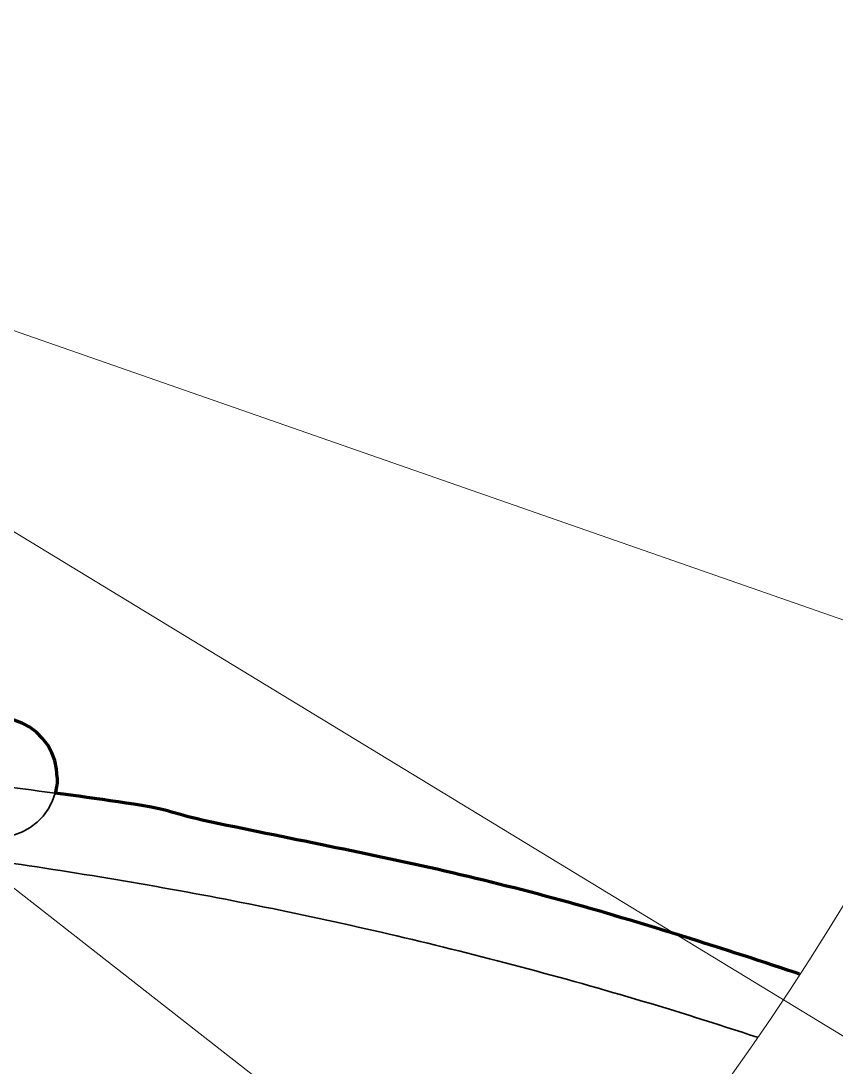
# Model space of a CAD drawing. Header units: millimetres. Extents: x 0 to 2382, y 0 to 420.
# Drawn here: x 1011.69 to 1022.04, y 332.97 to 346.25 of the extents above; entities that cross this region are included whole.
import ezdxf

# ---------------------------------------------------------------- set-up
doc = ezdxf.new("R2010")
doc.units = ezdxf.units.MM
doc.linetypes.add('IRAM-E-TRAZOS', pattern=[5, 4, -1])
for name, color, linetype, lineweight in [('01-VISIBLE', 7, 'CONTINUOUS', 70), ('02-OCULTA', 4, 'IRAM-E-TRAZOS', 35), ('08-FINA', 5, 'CONTINUOUS', 18)]:
    doc.layers.add(name, color=color, linetype=linetype, lineweight=lineweight)

msp = doc.modelspace()

# ---------------------------------------------------------------- linework, layer by layer
at = {"layer": '01-VISIBLE'}
for points in [[(1012.152, 336.643), (1012.144, 336.751), (1012.121, 336.857), (1012.083, 336.958), (1012.031, 337.053), (1011.966, 337.14), (1011.889, 337.217), (1011.803, 337.282), (1011.707, 337.334), (1011.606, 337.372), (1011.5, 337.395), (1011.392, 337.403)], [(1012.152, 336.643), (1012.151, 336.609), (1012.149, 336.576), (1012.145, 336.542), (1012.14, 336.509), (1012.133, 336.477), (1012.125, 336.444)], [(1021.581, 334.146), (1021.535, 334.161), (1021.439, 334.194), (1021.343, 334.225), (1021.248, 334.257), (1021.152, 334.289), (1021.056, 334.32), (1020.96, 334.351), (1020.864, 334.383), (1020.767, 334.414), (1020.671, 334.444), (1020.575, 334.475), (1020.479, 334.506), (1020.382, 334.536), (1020.286, 334.567), (1020.19, 334.597), (1020.093, 334.627), (1019.997, 334.657), (1019.9, 334.687), (1019.804, 334.716), (1019.707, 334.746), (1019.611, 334.775), (1019.514, 334.805), (1019.417, 334.834), (1019.32, 334.863), (1019.224, 334.891), (1019.127, 334.92), (1019.03, 334.948), (1018.933, 334.976), (1018.836, 335.004), (1018.738, 335.031), (1018.641, 335.058), (1018.544, 335.085), (1018.446, 335.112), (1018.349, 335.138), (1018.251, 335.164), (1018.153, 335.19), (1018.056, 335.215), (1017.958, 335.241), (1017.86, 335.265), (1017.762, 335.29), (1017.664, 335.314), (1017.566, 335.338), (1017.468, 335.362), (1017.369, 335.385), (1017.271, 335.409), (1017.173, 335.432), (1017.074, 335.454), (1016.976, 335.477), (1016.877, 335.499), (1016.779, 335.521), (1016.68, 335.543), (1016.581, 335.564), (1016.483, 335.586), (1016.384, 335.607), (1016.285, 335.628), (1016.186, 335.649), (1016.088, 335.67), (1015.989, 335.691), (1015.89, 335.711), (1015.791, 335.732), (1015.692, 335.752), (1015.593, 335.772), (1015.494, 335.792), (1015.395, 335.813), (1015.296, 335.833), (1015.197, 335.853), (1015.098, 335.873), (1014.999, 335.893), (1014.9, 335.913), (1014.801, 335.933), (1014.702, 335.953), (1014.603, 335.974), (1014.504, 335.994), (1014.405, 336.015), (1014.307, 336.035), (1014.208, 336.056), (1014.109, 336.077), (1014.01, 336.098), (1013.912, 336.121), (1013.814, 336.145), (1013.716, 336.172), (1013.619, 336.2), (1013.522, 336.228), (1013.424, 336.251), (1013.325, 336.27), (1013.225, 336.288), (1013.126, 336.304), (1013.026, 336.319), (1012.926, 336.334), (1012.826, 336.348), (1012.726, 336.362), (1012.626, 336.376), (1012.526, 336.39), (1012.426, 336.404), (1012.325, 336.417), (1012.225, 336.431), (1012.125, 336.444)]]:
    msp.add_lwpolyline(points, dxfattribs=at)
at = {"layer": '02-OCULTA'}
for points in [[(1012.125, 336.444), (1012.023, 336.458), (1011.921, 336.471), (1011.819, 336.485), (1011.716, 336.498), (1011.614, 336.511), (1011.512, 336.525), (1011.41, 336.538), (1011.307, 336.551), (1011.205, 336.564), (1011.103, 336.577), (1011.001, 336.59), (1010.898, 336.603), (1010.796, 336.616), (1010.694, 336.629), (1010.592, 336.643)], [(1012.125, 336.444), (1012.089, 336.34), (1012.038, 336.242), (1011.973, 336.153), (1011.896, 336.074), (1011.809, 336.007), (1011.712, 335.954), (1011.609, 335.914), (1011.502, 335.891), (1011.392, 335.883)], [(1011.594, 335.551), (1011.694, 335.537), (1011.795, 335.522), (1011.895, 335.507), (1011.995, 335.492), (1012.095, 335.476), (1012.195, 335.461), (1012.295, 335.445), (1012.395, 335.429), (1012.495, 335.413), (1012.594, 335.397), (1012.694, 335.381), (1012.794, 335.364), (1012.894, 335.348), (1012.994, 335.331), (1013.093, 335.314), (1013.193, 335.297), (1013.293, 335.279), (1013.393, 335.262), (1013.492, 335.244), (1013.592, 335.226), (1013.691, 335.208), (1013.791, 335.19), (1013.89, 335.171), (1013.99, 335.153), (1014.089, 335.134), (1014.189, 335.115), (1014.288, 335.096), (1014.387, 335.077), (1014.487, 335.057), (1014.586, 335.038), (1014.685, 335.018), (1014.784, 334.998), (1014.884, 334.978), (1014.983, 334.957), (1015.082, 334.937), (1015.181, 334.916), (1015.28, 334.895), (1015.379, 334.874), (1015.478, 334.853), (1015.577, 334.832), (1015.676, 334.81), (1015.774, 334.788), (1015.873, 334.767), (1015.972, 334.744), (1016.071, 334.722), (1016.169, 334.7), (1016.268, 334.677), (1016.367, 334.654), (1016.465, 334.631), (1016.564, 334.608), (1016.662, 334.585), (1016.761, 334.561), (1016.859, 334.538), (1016.957, 334.514), (1017.056, 334.49), (1017.154, 334.465), (1017.252, 334.441), (1017.35, 334.416), (1017.448, 334.392), (1017.546, 334.367), (1017.644, 334.342), (1017.742, 334.316), (1017.84, 334.291), (1017.938, 334.265), (1018.036, 334.239), (1018.134, 334.213), (1018.231, 334.187), (1018.329, 334.16), (1018.427, 334.134), (1018.524, 334.107), (1018.622, 334.08), (1018.719, 334.053), (1018.817, 334.026), (1018.914, 333.998), (1019.011, 333.97), (1019.109, 333.942), (1019.206, 333.914), (1019.303, 333.886), (1019.4, 333.858), (1019.497, 333.829), (1019.594, 333.8), (1019.691, 333.771), (1019.788, 333.742), (1019.885, 333.712), (1019.982, 333.683), (1020.078, 333.653), (1020.175, 333.623), (1020.272, 333.593), (1020.368, 333.563), (1020.465, 333.532), (1020.561, 333.501), (1020.657, 333.47), (1020.754, 333.439), (1020.85, 333.408), (1020.946, 333.376), (1021.042, 333.345), (1021.046, 333.343)]]:
    msp.add_lwpolyline(points, dxfattribs=at)
at = {"layer": '08-FINA'}
for p, q in [((1030.723, 335.65), (1002.592, 345.46)), ((1031.083, 327.912), (1002.592, 345.243)), ((1031.349, 319.797), (1002.592, 342.283))]:
    msp.add_line(p, q, dxfattribs=at)
msp.add_circle((990.667, 354.167), 36.833, dxfattribs=at)

doc.saveas('drawing.dxf')
